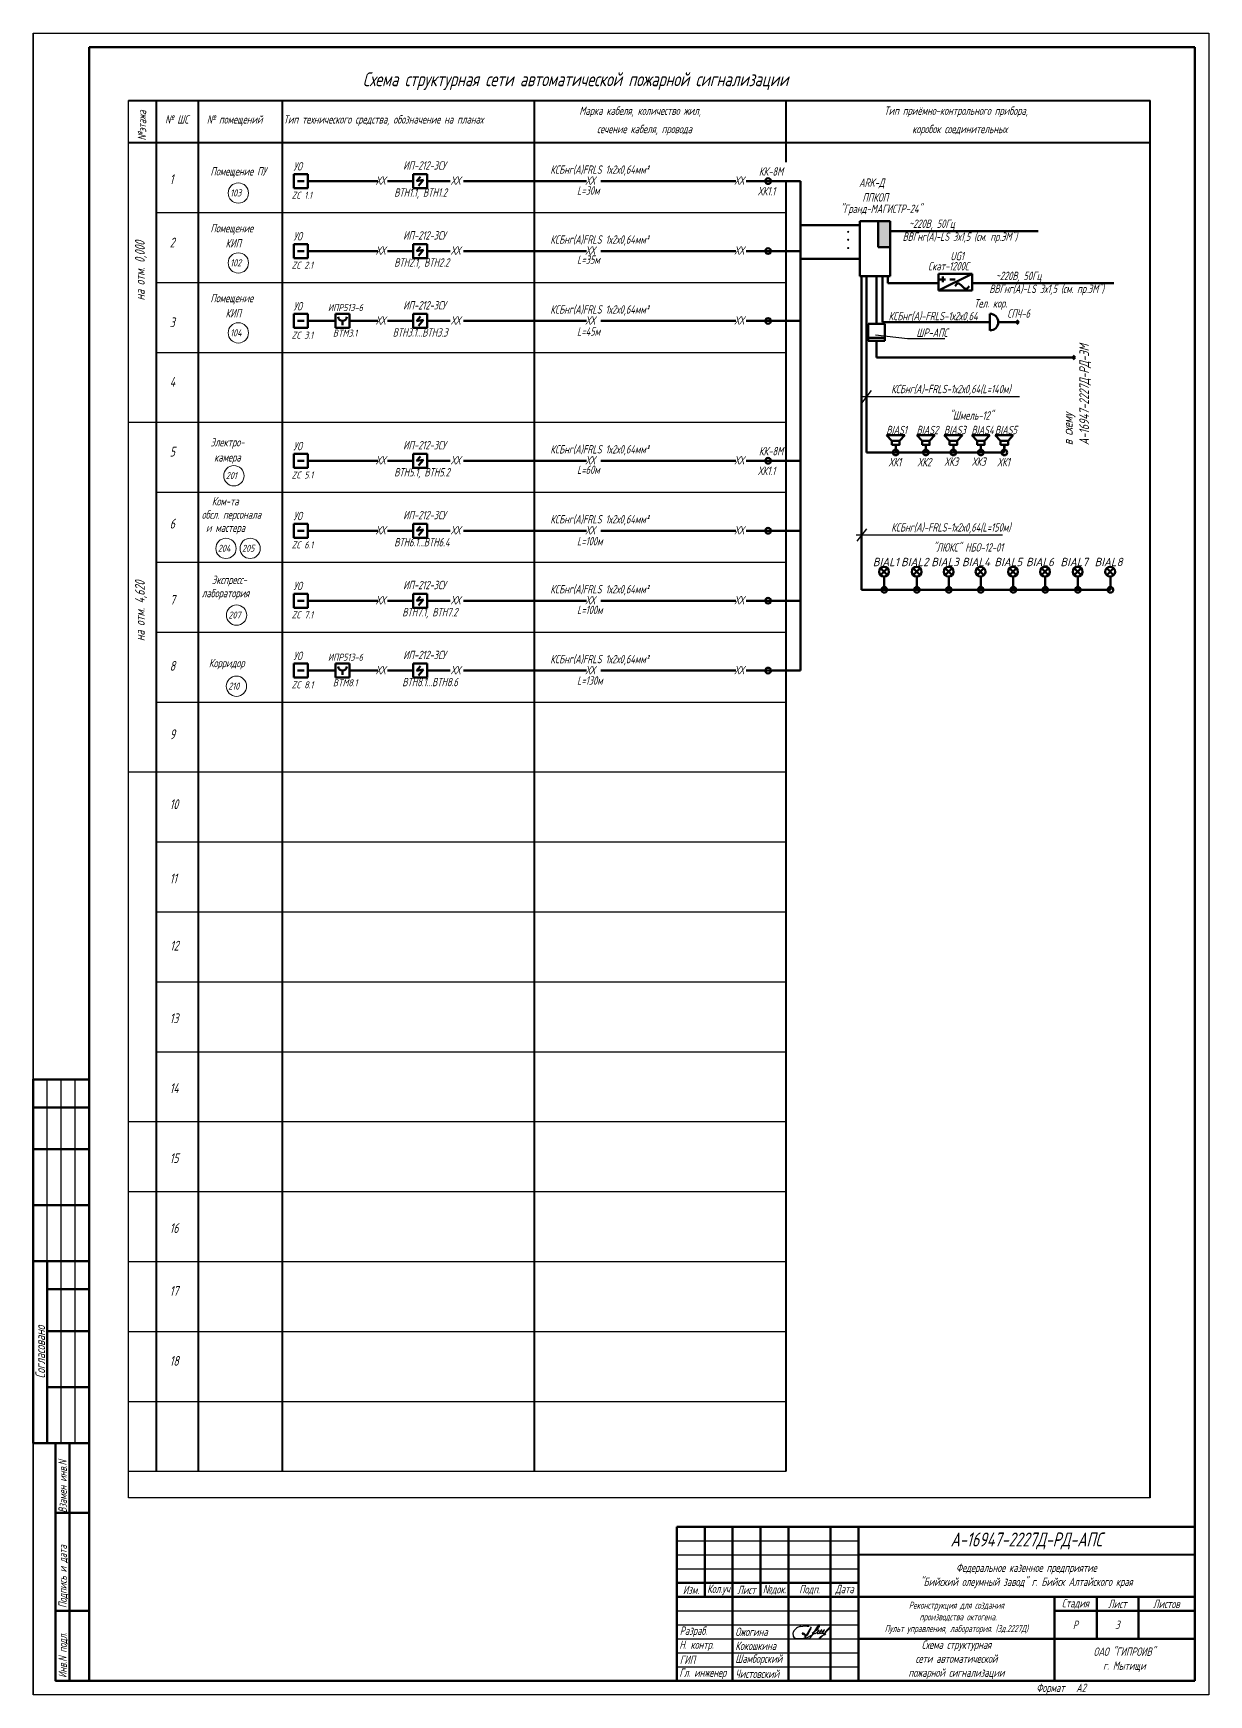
# Model space of a CAD drawing. Header units: millimetres. Extents: x 1866 to 7967, y 1263 to 3609.
# Drawn here: x 3585 to 4005, y 1268 to 1862 of the extents above; entities that cross this region are included whole.
import ezdxf
from ezdxf import colors
from ezdxf.entities.mleader import LeaderData, LeaderLine
from ezdxf.enums import TextEntityAlignment as Align
from ezdxf.math import Vec2, Vec3

# ---------------------------------------------------------------- set-up
doc = ezdxf.new("R2010")
doc.units = ezdxf.units.MM
doc.linetypes.add('ACAD_ISO02W100', pattern=[15, 12, -3])
for name, color, linetype, lineweight in [('Датчики (Вновь)', 2, 'Continuous', 50), ('КаБель силовой (Вновь)', 1, 'Continuous', 60), ('Линия выноска', 137, 'Continuous', 25), ('линия связи', 3, 'Continuous', 60), ('Линия связи (Вновь)', 3, 'Continuous', 60), ('Рамка толстая', 7, 'Continuous', 60), ('СОУЭ', 160, 'Continuous', 60), ('стена', 7, 'Continuous', 20), ('ТаБлица', 253, 'Continuous', 40), ('Текст', 2, 'Continuous', 20), ('ТОНКИЕ', 150, 'Continuous', 9), ('Штампы', 252, 'Continuous', 25), ('Щиты пульты (Вновь)', 5, 'Continuous', 50), ('Эл. аппараты (Вновь)', 93, 'Continuous', 50)]:
    doc.layers.add(name, color=color, linetype=linetype, lineweight=lineweight)
doc.layers.add('Текст.', color=51, linetype='Continuous')
doc.styles.add('Simplex', font='simplex.shx', dxfattribs={"width": 0.7, "oblique": 15})

# ---------------------------------------------------------------- blocks, each defined once
blk = doc.blocks.new('A$C7D79663D')
at = {"layer": 'линия связи', "color": 5}
for p, q in [((1.26, 1.38), (0, 0)), ((2.14, 2.33), (2.14, 3.01)), ((3.03, 1.38), (4.29, 0)), ((4.29, 0), (0, 0))]:
    blk.add_line(p, q, dxfattribs=at)
blk.add_lwpolyline([(3.03, 2.33), (3.03, 1.38), (1.26, 1.38), (1.26, 2.33)], close=True, dxfattribs=at)
blk = doc.blocks.new('_Oblique')
at = {"color": 0, "linetype": 'ByBlock', "lineweight": -2}
blk.add_line((-0.5, -0.5), (0.5, 0.5), dxfattribs=at)
blk = doc.blocks.new('A$C16DF54B3')
at = {"layer": 'СОУЭ'}
for p, q in [((0.51, 2.99), (2.99, 0.51)), ((0.51, 0.51), (2.99, 2.99))]:
    blk.add_line(p, q, dxfattribs=at)
blk.add_circle((1.75, 1.75), 1.75, dxfattribs=at)
blk = doc.blocks.new('A$C63250D19')
at = {"layer": 'Датчики (Вновь)'}
for p, q in [((0, 5), (5, 5)), ((0, 0), (0, 5)), ((5, 0), (0, 0)), ((2.5, 1), (2.5, 2.5)), ((5, 5), (5, 0))]:
    blk.add_line(p, q, dxfattribs=at)
blk.add_arc((2.5, 4), 1.5, 180, 0, dxfattribs=at)
blk = doc.blocks.new('A$C6EEA4EDC')
at = {"layer": 'Эл. аппараты (Вновь)'}
for p, q in [((0, 3), (0, 0)), ((6, 3), (0, 3)), ((0, 0), (6, 3)), ((6, 0), (6, 3)), ((0, 0), (6, 0)), ((0.28, 1.99), (1.28, 1.99)), ((0.78, 2.49), (0.78, 1.49)), ((2.01, 1.98), (3.01, 1.98))]:
    blk.add_line(p, q, dxfattribs=at)
blk.add_spline([(2.99, 0.78), (3.49, 1.28), (4.24, 0.78), (4.99, 0.28), (5.49, 0.78)], degree=3, dxfattribs=at)
blk = doc.blocks.new('A$C15B22022')
at = {"layer": 'Щиты пульты (Вновь)'}
for p, q in [((0, 6), (0, 0)), ((6, 6), (0, 6)), ((6, 0), (6, 6)), ((0, 1), (6, 1)), ((0, 0), (6, 0))]:
    blk.add_line(p, q, dxfattribs=at)
blk = doc.blocks.new('_None')

msp = doc.modelspace()

# ---------------------------------------------------------------- hatches: boundary and pattern name
at = {"layer": 'Датчики (Вновь)'}
msp.add_hatch(color=1, dxfattribs=at).paths.add_polyline_path([(3891.153, 1794.694), (3886.958, 1794.694), (3886.958, 1785.41), (3891.153, 1785.41)])
at = {"layer": 'Эл. аппараты (Вновь)'}
for points in [[(3875.782, 1790.901, 1), (3876.582, 1790.901, 1)], [(3875.782, 1788.075, 1), (3876.582, 1788.075, 1)], [(3875.782, 1785.107, 1), (3876.582, 1785.107, 1)]]:
    msp.add_hatch(color=256, dxfattribs=at).paths.add_polyline_path(points)

# ---------------------------------------------------------------- linework, layer by layer
for p, q in [((3585.024, 1267.903), (3585.024, 1861.903)), ((3585.024, 1861.903), (3585.024, 1856.903)), ((3585.024, 1861.903), (3585.024, 1564.903)), ((3619.066, 1338.253), (3619.066, 1837.806)), ((3984.066, 1338.253), (3619.066, 1338.253)), ((3815.024, 1322.903), (3879.796, 1322.903)), ((3815.024, 1297.903), (3879.796, 1297.903)), ((3815.024, 1292.903), (3879.796, 1292.903)), ((3815.024, 1282.903), (3879.985, 1282.903)), ((3815.024, 1277.903), (3879.985, 1277.903)), ((3815.024, 1272.903), (3815.024, 1277.903)), ((3815.024, 1272.903), (3815.024, 1277.903)), ((4000.024, 1272.903), (3815.024, 1272.903)), ((3835.024, 1272.903), (3855.024, 1272.903)), ((3870.024, 1272.903), (3880.024, 1272.903)), ((3870.024, 1272.903), (3880.024, 1272.903)), ((3950.024, 1272.903), (3965.024, 1272.903)), ((3950.024, 1272.903), (3950.024, 1272.903)), ((3950.024, 1272.903), (3965.024, 1272.903)), ((3950.024, 1272.903), (3950.024, 1272.903))]:
    msp.add_line(p, q)
at = {"color": 7, "lineweight": 60}
for p, q in [((3605.024, 1856.903), (4000.024, 1856.903)), ((3605.024, 1272.903), (3605.024, 1856.903)), ((4000.024, 1856.903), (4000.024, 1272.903)), ((3605.024, 1272.903), (4000.024, 1272.903))]:
    msp.add_line(p, q, dxfattribs=at)
at = {"color": 3, "lineweight": -3}
for p, q in [((3629.066, 1797.806), (3674.066, 1797.806)), ((3674.066, 1797.806), (3854.066, 1797.806)), ((3629.066, 1772.806), (3854.066, 1772.806)), ((3629.066, 1747.806), (3680.9, 1747.806)), ((3674.066, 1747.806), (3854.066, 1747.806)), ((3674.066, 1747.806), (3854.066, 1747.806)), ((3619.066, 1722.806), (3854.066, 1722.806)), ((3629.066, 1697.806), (3644.066, 1697.806)), ((3644.066, 1697.806), (3854.066, 1697.806)), ((3629.066, 1672.806), (3854.066, 1672.806)), ((3629.066, 1647.806), (3677.948, 1647.806)), ((3674.066, 1647.806), (3854.066, 1647.806)), ((3629.066, 1622.806), (3644.066, 1622.806)), ((3644.066, 1622.806), (3854.066, 1622.806)), ((3619.066, 1597.806), (3644.066, 1597.806)), ((3644.066, 1597.806), (3854.066, 1597.806)), ((3629.066, 1572.806), (3854.066, 1572.806)), ((3629.066, 1547.806), (3854.066, 1547.806)), ((3629.066, 1547.806), (3854.066, 1547.806)), ((3629.066, 1522.806), (3854.066, 1522.806)), ((3629.066, 1497.806), (3854.066, 1497.806)), ((3619.066, 1472.806), (3854.066, 1472.806)), ((3619.066, 1472.806), (3854.066, 1472.806)), ((3619.066, 1447.806), (3854.066, 1447.806)), ((3629.066, 1447.806), (3644.066, 1447.806)), ((3619.066, 1422.806), (3854.066, 1422.806)), ((3619.066, 1397.806), (3644.066, 1397.806)), ((3619.066, 1397.806), (3644.066, 1397.806)), ((3629.066, 1397.806), (3644.066, 1397.806)), ((3644.066, 1397.806), (3854.066, 1397.806)), ((3619.066, 1372.806), (3854.066, 1372.806)), ((3619.066, 1347.806), (3854.066, 1347.806))]:
    msp.add_line(p, q, dxfattribs=at)
at = {"linetype": 'ACAD_ISO02W100', "lineweight": -3, "ltscale": 0.5}
for p, q in [((3853.902, 1797.806), (3853.902, 1797.806)), ((3853.902, 1697.806), (3853.902, 1697.806))]:
    msp.add_line(p, q, dxfattribs=at)
at = {"lineweight": 30}
msp.add_line((3891.153, 1791.172), (3921.199, 1791.172), dxfattribs=at)
at = {"color": 1}
msp.add_line((3585.024, 1564.903), (3585.024, 1267.903), dxfattribs=at)
msp.add_line((3585.024, 1564.903), (3585.024, 1267.903), dxfattribs=at)
at = {"color": 7, "linetype": 'Continuous', "lineweight": 20}
msp.add_line((3598.024, 1357.903), (3593.024, 1357.903), dxfattribs=at)
at = {"color": 7, "lineweight": 40}
msp.add_line((3593.024, 1357.903), (3593.024, 1272.824), dxfattribs=at)
at = {"lineweight": 60}
for p, q in [((3879.866, 1327.903), (3879.866, 1312.332)), ((4000.024, 1272.903), (3948.624, 1272.903))]:
    msp.add_line(p, q, dxfattribs=at)
at = {"lineweight": -3}
for p, q in [((3815.024, 1317.903), (3880.352, 1317.903)), ((3815.024, 1312.903), (3879.866, 1312.903)), ((3815.024, 1287.903), (3880.179, 1287.903))]:
    msp.add_line(p, q, dxfattribs=at)
at = {"color": 5, "lineweight": -3}
msp.add_lwpolyline([(4005.024, 1861.903), (4005.024, 1267.903), (3585.024, 1267.903), (3585.024, 1861.903), (4005.024, 1861.903)], dxfattribs=at)
at = {"layer": 'Датчики (Вновь)', "color": 1}
for p, q in [((3683.175, 1811.542), (3678.175, 1811.542)), ((3683.175, 1811.542), (3678.175, 1811.542)), ((3678.175, 1811.542), (3678.175, 1806.542)), ((3678.175, 1811.542), (3678.175, 1806.542)), ((3678.175, 1806.542), (3683.175, 1806.542)), ((3678.175, 1806.542), (3683.175, 1806.542)), ((3681.789, 1809.042), (3679.456, 1809.042)), ((3681.789, 1809.042), (3679.456, 1809.042)), ((3683.175, 1806.542), (3683.175, 1811.542)), ((3683.175, 1806.542), (3683.175, 1811.542)), ((3880.402, 1794.694), (3891.153, 1794.694)), ((3880.402, 1775.09), (3880.402, 1794.694)), ((3886.958, 1794.694), (3886.958, 1785.41)), ((3891.153, 1794.694), (3886.958, 1794.694)), ((3891.153, 1785.41), (3891.153, 1794.694)), ((3891.153, 1794.694), (3891.153, 1775.09)), ((3683.175, 1786.542), (3678.175, 1786.542)), ((3683.175, 1786.542), (3678.175, 1786.542)), ((3678.175, 1786.542), (3678.175, 1781.542)), ((3678.175, 1786.542), (3678.175, 1781.542)), ((3681.789, 1784.042), (3679.456, 1784.042)), ((3681.789, 1784.042), (3679.456, 1784.042)), ((3683.175, 1781.542), (3683.175, 1786.542)), ((3683.175, 1781.542), (3683.175, 1786.542)), ((3886.958, 1785.41), (3891.153, 1785.41)), ((3678.175, 1781.542), (3683.175, 1781.542)), ((3678.175, 1781.542), (3683.175, 1781.542)), ((3891.153, 1775.09), (3880.402, 1775.09)), ((3683.175, 1761.542), (3678.175, 1761.542)), ((3683.175, 1761.542), (3678.175, 1761.542)), ((3678.175, 1761.542), (3678.175, 1756.542)), ((3678.175, 1761.542), (3678.175, 1756.542)), ((3681.789, 1759.042), (3679.456, 1759.042)), ((3681.789, 1759.042), (3679.456, 1759.042)), ((3683.175, 1756.542), (3683.175, 1761.542)), ((3683.175, 1756.542), (3683.175, 1761.542)), ((3678.175, 1756.542), (3683.175, 1756.542)), ((3678.175, 1756.542), (3683.175, 1756.542)), ((3683.175, 1711.542), (3678.175, 1711.542)), ((3683.175, 1711.542), (3678.175, 1711.542)), ((3678.175, 1711.542), (3678.175, 1706.542)), ((3678.175, 1711.542), (3678.175, 1706.542)), ((3683.175, 1706.542), (3683.175, 1711.542)), ((3683.175, 1706.542), (3683.175, 1711.542)), ((3678.175, 1706.542), (3683.175, 1706.542)), ((3678.175, 1706.542), (3683.175, 1706.542)), ((3681.789, 1709.042), (3679.456, 1709.042)), ((3681.789, 1709.042), (3679.456, 1709.042)), ((3683.175, 1686.542), (3678.175, 1686.542)), ((3683.175, 1686.542), (3678.175, 1686.542)), ((3678.175, 1686.542), (3678.175, 1681.542)), ((3678.175, 1686.542), (3678.175, 1681.542)), ((3678.175, 1681.542), (3683.175, 1681.542)), ((3678.175, 1681.542), (3683.175, 1681.542)), ((3681.789, 1684.042), (3679.456, 1684.042)), ((3681.789, 1684.042), (3679.456, 1684.042)), ((3683.175, 1681.542), (3683.175, 1686.542)), ((3683.175, 1681.542), (3683.175, 1686.542)), ((3683.175, 1661.542), (3678.175, 1661.542)), ((3683.175, 1661.542), (3678.175, 1661.542)), ((3678.175, 1661.542), (3678.175, 1656.542)), ((3678.175, 1661.542), (3678.175, 1656.542)), ((3681.789, 1659.042), (3679.456, 1659.042)), ((3681.789, 1659.042), (3679.456, 1659.042)), ((3683.175, 1656.542), (3683.175, 1661.542)), ((3683.175, 1656.542), (3683.175, 1661.542)), ((3678.175, 1656.542), (3683.175, 1656.542)), ((3678.175, 1656.542), (3683.175, 1656.542)), ((3683.175, 1636.542), (3678.175, 1636.542)), ((3683.175, 1636.542), (3678.175, 1636.542)), ((3678.175, 1636.542), (3678.175, 1631.542)), ((3678.175, 1636.542), (3678.175, 1631.542)), ((3681.789, 1634.042), (3679.456, 1634.042)), ((3681.789, 1634.042), (3679.456, 1634.042)), ((3683.175, 1631.542), (3683.175, 1636.542)), ((3683.175, 1631.542), (3683.175, 1636.542)), ((3678.175, 1631.542), (3683.175, 1631.542)), ((3678.175, 1631.542), (3683.175, 1631.542))]:
    msp.add_line(p, q, dxfattribs=at)
at = {"layer": 'Датчики (Вновь)', "color": 2}
for p, q in [((3720.771, 1811.542), (3725.771, 1811.542)), ((3720.771, 1806.542), (3720.771, 1811.542)), ((3725.771, 1806.542), (3720.771, 1806.542)), ((3723.39, 1810.59), (3721.966, 1809.01)), ((3721.966, 1809.01), (3724.418, 1809.445)), ((3724.418, 1809.445), (3722.717, 1807.351)), ((3725.771, 1811.542), (3725.771, 1806.542)), ((3720.771, 1786.542), (3725.771, 1786.542)), ((3720.771, 1781.542), (3720.771, 1786.542)), ((3723.39, 1785.59), (3721.966, 1784.01)), ((3721.966, 1784.01), (3724.418, 1784.445)), ((3724.418, 1784.445), (3722.717, 1782.351)), ((3725.771, 1786.542), (3725.771, 1781.542)), ((3725.771, 1781.542), (3720.771, 1781.542)), ((3720.771, 1761.542), (3725.771, 1761.542)), ((3720.771, 1756.542), (3720.771, 1761.542)), ((3723.39, 1760.59), (3721.966, 1759.01)), ((3721.966, 1759.01), (3724.418, 1759.445)), ((3724.418, 1759.445), (3722.717, 1757.351)), ((3725.771, 1761.542), (3725.771, 1756.542)), ((3725.771, 1756.542), (3720.771, 1756.542)), ((3720.771, 1711.542), (3725.771, 1711.542)), ((3720.771, 1706.542), (3720.771, 1711.542)), ((3725.771, 1711.542), (3725.771, 1706.542)), ((3725.771, 1706.542), (3720.771, 1706.542)), ((3723.39, 1710.59), (3721.966, 1709.01)), ((3721.966, 1709.01), (3724.418, 1709.445)), ((3724.418, 1709.445), (3722.717, 1707.351)), ((3720.771, 1686.542), (3725.771, 1686.542)), ((3720.771, 1681.542), (3720.771, 1686.542)), ((3725.771, 1681.542), (3720.771, 1681.542)), ((3723.39, 1685.59), (3721.966, 1684.01)), ((3721.966, 1684.01), (3724.418, 1684.445)), ((3724.418, 1684.445), (3722.717, 1682.351)), ((3725.771, 1686.542), (3725.771, 1681.542)), ((3720.771, 1661.542), (3725.771, 1661.542)), ((3720.771, 1656.542), (3720.771, 1661.542)), ((3723.39, 1660.59), (3721.966, 1659.01)), ((3721.966, 1659.01), (3724.418, 1659.445)), ((3724.418, 1659.445), (3722.717, 1657.351)), ((3725.771, 1661.542), (3725.771, 1656.542)), ((3725.771, 1656.542), (3720.771, 1656.542)), ((3720.771, 1636.542), (3725.771, 1636.542)), ((3720.771, 1631.542), (3720.771, 1636.542)), ((3723.39, 1635.59), (3721.966, 1634.01)), ((3721.966, 1634.01), (3724.418, 1634.445)), ((3724.418, 1634.445), (3722.717, 1632.351)), ((3725.771, 1636.542), (3725.771, 1631.542)), ((3725.771, 1631.542), (3720.771, 1631.542))]:
    msp.add_line(p, q, dxfattribs=at)
at = {"layer": 'Датчики (Вновь)'}
msp.add_line((3926.799, 1761.632), (3926.799, 1755.632), dxfattribs=at)
at = {"layer": 'Датчики (Вновь)', "color": 1}
for centre in [(3847.583, 1809.042), (3847.583, 1784.042), (3847.583, 1759.042), (3893.162, 1712.037), (3903.961, 1712.037), (3913.767, 1712.037), (3923.573, 1712.037), (3931.985, 1712.037), (3847.583, 1709.042), (3847.583, 1684.042), (3889.102, 1662.923), (3900.735, 1662.923), (3912.152, 1662.923), (3923.568, 1662.923), (3935.202, 1662.923), (3946.618, 1662.923), (3958.252, 1662.923), (3969.886, 1662.924), (3847.583, 1659.042), (3847.583, 1634.042)]:
    msp.add_circle(centre, 1.014, dxfattribs=at)
at = {"layer": 'Датчики (Вновь)'}
msp.add_arc((3926.799, 1758.632), 3, 270, 90, dxfattribs=at)
at = {"layer": 'КаБель силовой (Вновь)'}
for p, q in [((3891.153, 1791.172), (3944.104, 1791.172)), ((3890.379, 1772.529), (3908.415, 1772.529)), ((3920.439, 1772.529), (3971.127, 1772.529))]:
    msp.add_line(p, q, dxfattribs=at)
at = {"layer": 'Линия выноска', "linetype": 'ByBlock'}
for points in [[(3937.387, 1731.923), (3880.752, 1731.923)], [(3931.351, 1682.518), (3879.03, 1682.518)]]:
    msp.add_lwpolyline(points, dxfattribs=at)
at = {"layer": 'линия связи', "color": 4}
for p, q in [((3880.972, 1775.09), (3880.973, 1662.923)), ((3889.101, 1667.663), (3889.102, 1662.923)), ((3900.735, 1667.663), (3900.735, 1662.923)), ((3912.152, 1667.663), (3912.152, 1662.923)), ((3923.568, 1667.664), (3923.568, 1662.923)), ((3935.202, 1667.663), (3935.202, 1662.923)), ((3946.618, 1667.663), (3946.618, 1662.923)), ((3958.252, 1667.664), (3958.252, 1662.923)), ((3969.886, 1667.664), (3969.886, 1662.923)), ((3880.972, 1662.923), (3969.886, 1662.923))]:
    msp.add_line(p, q, dxfattribs=at)
at = {"layer": 'линия связи', "color": 5}
for p, q in [((3882.695, 1775.09), (3882.695, 1712.037)), ((3882.695, 1712.037), (3931.985, 1712.037)), ((3903.961, 1714.773), (3903.961, 1712.037)), ((3913.767, 1714.773), (3913.767, 1712.037)), ((3923.572, 1714.774), (3923.572, 1712.037)), ((3931.985, 1714.774), (3931.985, 1712.037))]:
    msp.add_line(p, q, dxfattribs=at)
at = {"layer": 'линия связи'}
for p, q in [((3890.379, 1775.161), (3890.379, 1772.529)), ((3893.162, 1714.773), (3893.162, 1712.037))]:
    msp.add_line(p, q, dxfattribs=at)
at = {"layer": 'Линия связи (Вновь)'}
for p, q in [((3692.619, 1809.042), (3683.175, 1809.042)), ((3692.619, 1809.042), (3708.189, 1809.042)), ((3711.57, 1809.042), (3720.771, 1809.042)), ((3725.771, 1809.042), (3734.012, 1809.042)), ((3738.694, 1809.042), (3747.095, 1809.042)), ((3747.095, 1809.042), (3777.914, 1809.042)), ((3777.914, 1809.042), (3782.671, 1809.042)), ((3787.863, 1809.042), (3823.472, 1809.042)), ((3822.927, 1809.042), (3836.037, 1809.042)), ((3839.789, 1809.042), (3859.207, 1809.042)), ((3859.207, 1809.042), (3859.207, 1634.042)), ((3880.402, 1793.276), (3859.207, 1793.276)), ((3692.619, 1784.042), (3683.175, 1784.042)), ((3692.619, 1784.042), (3708.189, 1784.042)), ((3711.57, 1784.042), (3720.771, 1784.042)), ((3725.771, 1784.042), (3734.012, 1784.042)), ((3738.694, 1784.042), (3747.095, 1784.042)), ((3747.095, 1784.042), (3777.914, 1784.042)), ((3777.914, 1784.042), (3782.671, 1784.042)), ((3787.863, 1784.042), (3822.927, 1784.042)), ((3822.927, 1784.042), (3836.037, 1784.042)), ((3839.789, 1784.042), (3859.207, 1784.042)), ((3880.402, 1781.276), (3859.207, 1781.276)), ((3886.312, 1775.09), (3886.312, 1757.989)), ((3888.428, 1775.09), (3888.428, 1758.632)), ((3693.019, 1759.042), (3683.175, 1759.042)), ((3698.019, 1759.042), (3708.189, 1759.042)), ((3711.57, 1759.042), (3720.771, 1759.042)), ((3725.771, 1759.042), (3734.012, 1759.042)), ((3738.694, 1759.042), (3747.095, 1759.042)), ((3747.095, 1759.042), (3777.914, 1759.042)), ((3777.914, 1759.042), (3782.671, 1759.042)), ((3787.863, 1759.042), (3815.639, 1759.042)), ((3814.263, 1759.042), (3836.037, 1759.042)), ((3839.789, 1759.042), (3859.207, 1759.042)), ((3888.428, 1758.632), (3926.799, 1758.632)), ((3929.799, 1758.632), (3937.172, 1758.632)), ((3937.172, 1758.632), (3936.465, 1759.339)), ((3937.172, 1758.632), (3936.465, 1757.925)), ((3886.312, 1751.989), (3886.312, 1746.002)), ((3957.343, 1746.002), (3956.636, 1746.709)), ((3886.312, 1746.002), (3957.343, 1746.002)), ((3957.343, 1746.002), (3956.636, 1745.294)), ((3692.619, 1709.042), (3683.175, 1709.042)), ((3692.619, 1709.042), (3708.189, 1709.042)), ((3711.57, 1709.042), (3720.771, 1709.042)), ((3725.771, 1709.042), (3734.012, 1709.042)), ((3738.694, 1709.042), (3747.095, 1709.042)), ((3747.095, 1709.042), (3777.914, 1709.042)), ((3777.914, 1709.042), (3782.671, 1709.042)), ((3787.863, 1709.042), (3823.472, 1709.042)), ((3822.927, 1709.042), (3836.037, 1709.042)), ((3839.789, 1709.042), (3859.207, 1709.042)), ((3692.619, 1684.042), (3683.175, 1684.042)), ((3692.619, 1684.042), (3708.189, 1684.042)), ((3711.57, 1684.042), (3720.771, 1684.042)), ((3725.771, 1684.042), (3734.012, 1684.042)), ((3738.694, 1684.042), (3747.095, 1684.042)), ((3747.095, 1684.042), (3777.914, 1684.042)), ((3777.914, 1684.042), (3782.671, 1684.042)), ((3787.863, 1684.042), (3822.927, 1684.042)), ((3822.927, 1684.042), (3836.037, 1684.042)), ((3839.789, 1684.042), (3859.207, 1684.042)), ((3693.019, 1659.042), (3683.175, 1659.042)), ((3692.757, 1659.042), (3708.189, 1659.042)), ((3711.57, 1659.042), (3720.771, 1659.042)), ((3725.771, 1659.042), (3734.012, 1659.042)), ((3738.694, 1659.042), (3747.095, 1659.042)), ((3747.095, 1659.042), (3777.914, 1659.042)), ((3777.914, 1659.042), (3782.671, 1659.042)), ((3787.863, 1659.042), (3815.639, 1659.042)), ((3814.263, 1659.042), (3836.037, 1659.042)), ((3839.789, 1659.042), (3859.207, 1659.042)), ((3693.019, 1634.042), (3683.175, 1634.042)), ((3698.019, 1634.042), (3708.189, 1634.042)), ((3711.57, 1634.042), (3720.771, 1634.042)), ((3725.771, 1634.042), (3734.012, 1634.042)), ((3738.694, 1634.042), (3747.095, 1634.042)), ((3747.095, 1634.042), (3777.914, 1634.042)), ((3777.914, 1634.042), (3782.671, 1634.042)), ((3787.863, 1634.042), (3815.639, 1634.042)), ((3814.263, 1634.042), (3836.037, 1634.042)), ((3839.789, 1634.042), (3859.207, 1634.042))]:
    msp.add_line(p, q, dxfattribs=at)
at = {"layer": 'Рамка толстая'}
for p, q in [((3815.024, 1327.903), (4000.024, 1327.903)), ((3815.024, 1272.903), (3815.024, 1327.903)), ((3825.024, 1327.903), (3825.024, 1302.903)), ((3834.866, 1327.903), (3834.866, 1272.903)), ((3844.866, 1302.903), (3844.866, 1327.903)), ((3854.866, 1272.903), (3854.866, 1327.903)), ((3869.866, 1327.903), (3869.866, 1272.903)), ((4000.024, 1327.903), (3949.866, 1327.903)), ((3879.866, 1317.903), (4000.024, 1318.009)), ((3815.024, 1307.903), (3879.796, 1307.903)), ((3879.866, 1312.332), (3879.866, 1272.903)), ((3815.024, 1302.903), (4000.024, 1302.903)), ((3949.866, 1302.903), (3949.866, 1272.903)), ((3965.076, 1287.903), (3965.076, 1302.903)), ((3979.866, 1302.903), (3979.866, 1287.903)), ((3949.854, 1297.903), (4000.024, 1297.903)), ((3879.866, 1287.903), (4000.024, 1287.903))]:
    msp.add_line(p, q, dxfattribs=at)
at = {"layer": 'ТаБлица'}
for p, q in [((3619.066, 1837.806), (3984.066, 1837.806)), ((3629.066, 1347.806), (3629.066, 1837.806)), ((3644.066, 1347.806), (3644.066, 1837.806)), ((3674.066, 1347.806), (3674.066, 1837.806)), ((3764.066, 1347.806), (3764.066, 1837.806)), ((3854.066, 1815.801), (3854.066, 1837.806)), ((3984.066, 1338.253), (3984.066, 1837.806)), ((3619.066, 1822.806), (3984.066, 1822.806)), ((3854.066, 1347.806), (3854.066, 1809.042))]:
    msp.add_line(p, q, dxfattribs=at)
at = {"layer": 'Текст.', "color": 255}
for p, q in [((3856.513, 1290.111), (3856.442, 1289.891)), ((3856.442, 1289.891), (3856.563, 1288.833)), ((3856.731, 1290.791), (3856.513, 1290.111)), ((3857.689, 1291.716), (3856.734, 1290.767)), ((3858.047, 1291.9), (3857.689, 1291.716)), ((3858.926, 1292.288), (3858.047, 1291.9)), ((3859.326, 1292.343), (3858.926, 1292.288)), ((3859.326, 1292.343), (3859.964, 1292.385)), ((3859.739, 1289.857), (3859.735, 1289.802)), ((3859.735, 1289.802), (3859.801, 1289.646)), ((3859.798, 1289.906), (3859.739, 1289.857)), ((3859.794, 1289.664), (3859.936, 1289.537)), ((3859.886, 1289.923), (3859.798, 1289.906)), ((3860.002, 1289.932), (3859.886, 1289.923)), ((3859.922, 1289.541), (3860.486, 1289.307)), ((3860.278, 1292.4), (3859.964, 1292.385)), ((3860.057, 1289.919), (3860.002, 1289.932)), ((3860.139, 1289.908), (3860.057, 1289.919)), ((3860.305, 1289.859), (3860.139, 1289.908)), ((3860.93, 1292.436), (3860.278, 1292.4)), ((3860.46, 1289.827), (3860.305, 1289.859)), ((3860.869, 1289.465), (3860.46, 1289.827)), ((3860.486, 1289.307), (3860.732, 1289.314)), ((3860.732, 1289.314), (3861.123, 1289.356)), ((3862.922, 1292.249), (3860.801, 1288.53)), ((3860.801, 1288.53), (3860.911, 1289.367)), ((3860.88, 1289.409), (3860.855, 1289.488)), ((3860.882, 1289.381), (3860.88, 1289.409)), ((3860.899, 1289.325), (3860.882, 1289.381)), ((3860.895, 1289.267), (3860.899, 1289.325)), ((3861.37, 1292.378), (3860.93, 1292.436)), ((3861.632, 1292.343), (3861.37, 1292.378)), ((3862.595, 1291.197), (3861.574, 1288.972)), ((3862.201, 1292.267), (3861.632, 1292.343)), ((3861.739, 1289.363), (3861.757, 1289.365)), ((3861.793, 1288.498), (3864.421, 1289.96)), ((3862.81, 1291.646), (3862.595, 1291.197)), ((3863.096, 1289.001), (3862.744, 1288.477)), ((3863.432, 1289.483), (3863.096, 1289.001)), ((3863.327, 1289.964), (3863.974, 1290.392)), ((3863.725, 1290.002), (3863.432, 1289.483)), ((3864.11, 1290.607), (3863.725, 1290.002)), ((3863.872, 1289.658), (3864.421, 1289.96)), ((3863.915, 1290.362), (3864.847, 1290.947)), ((3864.462, 1291.272), (3864.11, 1290.607)), ((3864.432, 1289.754), (3864.615, 1289.886)), ((3864.817, 1291.787), (3864.462, 1291.272)), ((3864.615, 1289.886), (3864.773, 1289.999)), ((3864.773, 1289.999), (3865.074, 1290.215)), ((3865.154, 1292.185), (3864.817, 1291.787)), ((3864.847, 1290.947), (3865.194, 1291.292)), ((3865.074, 1290.215), (3865.334, 1290.363)), ((3865.175, 1290.175), (3865.152, 1289.979)), ((3865.152, 1289.979), (3865.182, 1289.855)), ((3865.447, 1292.636), (3865.154, 1292.185)), ((3865.271, 1290.416), (3865.175, 1290.175)), ((3865.182, 1289.855), (3865.216, 1289.79)), ((3865.194, 1291.292), (3865.442, 1291.559)), ((3865.216, 1289.79), (3865.463, 1289.752)), ((3865.318, 1290.556), (3865.271, 1290.416)), ((3865.458, 1290.742), (3865.318, 1290.556)), ((3865.334, 1290.363), (3865.621, 1290.659)), ((3865.442, 1291.559), (3865.643, 1291.834)), ((3865.886, 1292.972), (3865.447, 1292.636)), ((3865.502, 1290.804), (3865.458, 1290.742)), ((3865.463, 1289.752), (3865.525, 1289.815)), ((3865.581, 1290.617), (3865.477, 1290.511)), ((3865.799, 1290.94), (3865.502, 1290.804)), ((3865.525, 1289.815), (3865.739, 1289.93)), ((3865.792, 1290.935), (3865.581, 1290.617)), ((3865.621, 1290.659), (3865.704, 1290.821)), ((3865.643, 1291.834), (3865.951, 1292.364)), ((3865.739, 1289.93), (3865.932, 1290.072)), ((3867.321, 1289.281), (3865.878, 1287.803)), ((3865.974, 1292.698), (3865.886, 1292.972)), ((3865.921, 1290.081), (3865.914, 1289.818)), ((3865.914, 1289.818), (3866.592, 1289.971)), ((3866.001, 1290.292), (3865.921, 1290.081)), ((3865.932, 1290.072), (3866.214, 1290.3)), ((3865.951, 1292.364), (3865.97, 1292.554)), ((3865.964, 1292.541), (3865.974, 1292.698)), ((3866.148, 1290.518), (3866.001, 1290.292)), ((3866.012, 1292.904), (3866.012, 1292.904)), ((3866.298, 1290.695), (3866.148, 1290.518)), ((3866.202, 1290.328), (3866.408, 1290.539)), ((3866.437, 1290.892), (3866.298, 1290.695)), ((3866.408, 1290.539), (3866.639, 1290.811)), ((3866.554, 1291.008), (3866.437, 1290.892)), ((3866.494, 1289.945), (3866.843, 1290.068)), ((3866.819, 1291.098), (3866.554, 1291.008)), ((3866.639, 1290.811), (3866.753, 1290.945)), ((3866.75, 1290.924), (3866.819, 1291.098)), ((3866.832, 1290.077), (3866.825, 1289.814)), ((3866.825, 1289.814), (3867.168, 1289.901)), ((3866.827, 1288.945), (3867.061, 1289.13)), ((3866.912, 1290.288), (3866.832, 1290.077)), ((3866.843, 1290.068), (3867.125, 1290.296)), ((3867.059, 1290.514), (3866.912, 1290.288)), ((3867.209, 1290.691), (3867.059, 1290.514)), ((3867.061, 1289.13), (3867.64, 1289.385)), ((3867.113, 1290.324), (3867.32, 1290.535)), ((3867.128, 1289.875), (3867.423, 1289.91)), ((3867.349, 1290.887), (3867.209, 1290.691)), ((3867.32, 1290.535), (3867.55, 1290.807)), ((3867.697, 1289.709), (3867.321, 1289.281)), ((3867.465, 1291.004), (3867.349, 1290.887)), ((3867.423, 1289.91), (3867.728, 1290.1)), ((3867.73, 1291.094), (3867.465, 1291.004)), ((3867.55, 1290.807), (3867.665, 1290.941)), ((3867.64, 1289.385), (3867.797, 1289.502)), ((3867.662, 1290.92), (3867.73, 1291.094)), ((3867.916, 1290.069), (3867.697, 1289.709)), ((3867.797, 1289.502), (3868.238, 1289.683)), ((3868.617, 1290.998), (3867.916, 1290.069)), ((3868.02, 1290.498), (3868.684, 1290.755)), ((3869.668, 1292.083), (3868.617, 1290.998)), ((3868.684, 1290.755), (3869.724, 1291.781)), ((3869.656, 1292.064), (3869.804, 1292.224)), ((3869.783, 1291.898), (3869.712, 1291.761)), ((3869.82, 1291.957), (3869.783, 1291.898)), ((3869.804, 1292.224), (3869.906, 1292.329)), ((3869.844, 1292), (3869.82, 1291.957)), ((3869.912, 1292.095), (3869.844, 1292)), ((3869.906, 1292.329), (3870.016, 1292.421)), ((3869.942, 1292.146), (3869.912, 1292.095)), ((3870.007, 1292.276), (3869.942, 1292.146)), ((3870.043, 1292.341), (3870.007, 1292.276)), ((3870.016, 1292.421), (3870.055, 1292.452)), ((3870.048, 1292.374), (3870.043, 1292.341)), ((3870.055, 1292.452), (3870.048, 1292.374)), ((3856.563, 1288.833), (3856.763, 1288.457)), ((3856.763, 1288.457), (3857.31, 1288.097)), ((3857.31, 1288.097), (3858.016, 1287.998)), ((3858.016, 1287.998), (3858.906, 1287.971)), ((3858.906, 1287.971), (3859.633, 1288.031)), ((3859.633, 1288.031), (3860.264, 1288.151)), ((3860.264, 1288.151), (3860.813, 1288.309)), ((3860.813, 1288.309), (3861.217, 1288.455)), ((3861.154, 1288.002), (3861.415, 1288.288)), ((3861.574, 1287.807), (3861.16, 1288.028)), ((3861.415, 1288.288), (3861.793, 1288.498)), ((3862.348, 1288.01), (3861.574, 1287.807)), ((3862.744, 1288.477), (3862.348, 1288.01)), ((3865.808, 1287.991), (3865.952, 1288.251)), ((3865.823, 1287.805), (3865.808, 1287.991)), ((3865.952, 1288.251), (3866.203, 1288.479)), ((3866.203, 1288.479), (3866.412, 1288.704)), ((3866.412, 1288.704), (3866.827, 1288.945))]:
    msp.add_line(p, q, dxfattribs=at)
at = {"layer": 'ТОНКИЕ', "color": 255}
for centre in [(3658.3, 1804.78), (3658.3, 1779.78), (3658.3, 1754.78), (3656.726, 1703.709), (3653.889, 1677.732), (3662.522, 1677.732), (3657.682, 1653.875), (3657.628, 1628.452)]:
    msp.add_circle(centre, 3.626, dxfattribs=at)
at = {"layer": 'Штампы', "lineweight": 60}
for p, q in [((3585.024, 1357.982), (3585.024, 1487.982)), ((3585.024, 1357.903), (3585.024, 1487.903)), ((3585.024, 1487.903), (3605.024, 1487.903)), ((3585.024, 1477.903), (3605.024, 1477.903)), ((3585.024, 1462.903), (3605.024, 1462.903)), ((3585.024, 1442.903), (3605.024, 1442.903)), ((3585.024, 1422.903), (3605.024, 1422.903)), ((3590.024, 1357.903), (3590.024, 1422.903)), ((3590.024, 1412.903), (3605.024, 1412.903)), ((3590.024, 1397.903), (3605.024, 1397.903)), ((3590.024, 1377.903), (3605.024, 1377.903)), ((3585.024, 1357.903), (3605.024, 1357.903)), ((3593.024, 1272.903), (3593.024, 1357.903)), ((3593.024, 1357.903), (3605.024, 1357.903)), ((3598.024, 1272.903), (3598.024, 1357.903)), ((3593.024, 1332.903), (3605.024, 1332.903)), ((3593.024, 1297.903), (3605.024, 1297.903)), ((3593.024, 1272.903), (3605.024, 1272.903))]:
    msp.add_line(p, q, dxfattribs=at)
at = {"layer": 'Штампы', "color": 5}
for p, q in [((3590.024, 1422.903), (3590.024, 1487.903)), ((3595.024, 1357.903), (3595.024, 1487.903)), ((3600.024, 1357.903), (3600.024, 1487.903))]:
    msp.add_line(p, q, dxfattribs=at)

# ---------------------------------------------------------------- block references
at = {"xscale": 2, "yscale": 2, "zscale": 2}
msp.add_blockref('A$C6EEA4EDC', (3908.439, 1769.933), dxfattribs=at)
msp.add_blockref('A$C15B22022', (3883.312, 1751.989))
at = {"layer": 'Датчики (Вновь)'}
for p in [(3693.019, 1756.542), (3693.019, 1631.542)]:
    msp.add_blockref('A$C63250D19', p, dxfattribs=at)
at = {"layer": 'Датчики (Вновь)', "xscale": 1.5, "yscale": 1.5, "zscale": 1.5, "rotation": 180}
for p in [(3896.377, 1718.199), (3907.177, 1718.199), (3916.982, 1718.199), (3926.788, 1718.199), (3935.2, 1718.199)]:
    msp.add_blockref('A$C7D79663D', p, dxfattribs=at)
at = {"layer": 'Датчики (Вновь)', "xscale": -1, "rotation": 90}
for p in [(3890.764, 1671.161), (3902.398, 1671.161), (3913.814, 1671.161), (3925.231, 1671.161), (3936.864, 1671.161), (3948.281, 1671.161), (3959.915, 1671.161), (3971.549, 1671.162)]:
    msp.add_blockref('A$C16DF54B3', p, dxfattribs=at)
at = {"layer": 'Линия выноска', "xscale": 4, "yscale": 4, "zscale": 4, "rotation": 186.9263182656346}
for p in [(3882.695, 1731.923), (3880.972, 1682.518)]:
    msp.add_blockref('_Oblique', p, dxfattribs=at)

# ---------------------------------------------------------------- texts
at = {"style": 'Simplex', "oblique": 15, "width": 0.7}
for s, p in [('1', (3633.784, 1807.998)), ('2', (3633.784, 1785.329)), ('3', (3633.784, 1756.819)), ('4', (3633.784, 1735.559)), ('5', (3633.784, 1710.559)), ('6', (3633.784, 1684.826)), ('7', (3633.876, 1657.578)), ('8', (3633.784, 1633.986)), ('9', (3633.784, 1609.526)), ('10', (3633.784, 1584.526)), ('11', (3633.784, 1557.998)), ('12', (3633.929, 1533.947)), ('13', (3633.784, 1507.998)), ('14', (3633.784, 1482.998)), ('15', (3633.784, 1457.998)), ('16', (3633.784, 1432.998)), ('17', (3633.784, 1410.534)), ('18', (3633.784, 1385.534))]:
    msp.add_text(s, height=3.5, dxfattribs=at).set_placement(p)
at = {"color": 0, "style": 'Simplex', "oblique": 15, "width": 0.7}
msp.add_text('на отм. 4,620', height=3.5, rotation=90, dxfattribs=at).set_placement((3624.867, 1644.582))
at = {"color": 7, "style": 'Simplex', "oblique": 15, "width": 0.7}
for s, p in [('Взамен инв.N', (3597.024, 1332.903)), ('Подпись и дата', (3597.024, 1298.903)), ('Инв.N подл.', (3597.024, 1273.903))]:
    msp.add_text(s, height=3, rotation=90, dxfattribs=at).set_placement(p)
at = {"layer": 'Линия связи (Вновь)', "style": 'Simplex', "oblique": 15, "width": 0.7}
for p in [(3707.442, 1807.738), (3734.236, 1807.738), (3782.347, 1807.744), (3835.565, 1807.744), (3707.442, 1782.738), (3734.236, 1782.738), (3782.347, 1782.744), (3835.565, 1782.744), (3707.442, 1757.738), (3734.236, 1757.738), (3782.347, 1757.744), (3835.565, 1757.744), (3707.442, 1707.738), (3734.236, 1707.738), (3782.347, 1707.744), (3835.565, 1707.744), (3707.442, 1682.738), (3734.236, 1682.738), (3782.347, 1682.744), (3835.565, 1682.744), (3707.442, 1657.738), (3734.236, 1657.738), (3782.347, 1657.744), (3835.565, 1657.744), (3707.442, 1632.738), (3734.236, 1632.738), (3782.347, 1632.744), (3835.565, 1632.744)]:
    msp.add_text('ХХ', height=3, dxfattribs=at).set_placement(p)
at = {"layer": 'стена', "lineweight": -3, "style": 'Simplex', "oblique": 15, "width": 0.7}
msp.add_text('  Формат   А2', height=3, dxfattribs=at).set_placement((3940.632, 1268.897))
at = {"layer": 'Текст', "style": 'Simplex', "oblique": 15, "width": 0.7}
msp.add_text('UG1', height=3, dxfattribs=at).set_placement((3915.114, 1780.745), align=Align.CENTER)
at = {"layer": 'Текст', "insert": (3939.866, 1322.903), "char_height": 5, "width": 120, "attachment_point": 5, "style": 'Simplex'}
msp.add_mtext('А-16947-2227Д-РД-АПС', dxfattribs=at)
at = {"layer": 'Текст', "lineweight": 20, "style": 'Simplex'}
for s, insert, char_height, width, attachment_point in [('Федеральное казенное предприятие\\P"Бийский олеумный завод" г. Бийск Алтайского края', (3939.866, 1310.403), 3, 120, 5), ('Изм.', (3820.024, 1305.403), 3, 10, 5), ('Кол.уч', (3829.866, 1305.403), 3, 10, 5), ('Лист', (3839.866, 1305.403), 3, 10, 5), ('{\\fArial|b0|i0|c204|p34;\\W0.7;№\\Fsimplex|c204;док.}', (3849.866, 1305.403), 3, 10, 5), ('Подп.', (3862.366, 1305.403), 3, 15, 5), ('{\\W0.7;Дата}', (3874.866, 1305.403), 3, 10, 5), ('{\\W0.6;Реконструкция для создания\\P производства октогена.  \\PПульт управления, лаборатория. (Зд.2227Д)}', (3914.866, 1295.403), 2.5, 70, 5), ('{\\W0.7;Стадия}', (3957.366, 1300.403), 3, 15, 5), ('Лист', (3972.366, 1300.403), 3, 15, 5), ('Листов', (3989.866, 1300.403), 3, 20, 5), ('Разраб.', (3816.024, 1290.403), 3, 18, 4), ('Ожогина', (3835.866, 1290.403), 3, 18, 4), ('Р', (3957.366, 1292.903), 3, 15, 5), ('3', (3972.366, 1292.903), 3, 15, 5), ('Н. контр.', (3815.866, 1285.403), 3, 19, 4), ('Кокошкина', (3835.866, 1285.403), 3, 18, 4), ('Схема структурная\\Pсети автоматической \\Pпожарной сигнализации', (3914.866, 1280.403), 3, 70, 5), ('{\\C2;ОАО "ГИПРОИВ"\\Pг. Мытищи}', (3974.866, 1280.403), 3, 50, 5), ('{\\W0.6;Гл. инженер}', (3815.866, 1275.403), 3, 18, 4), ('ГИП', (3816.024, 1280.403), 3, 18, 4), ('{\\W0.6;Шамборский}', (3835.866, 1280.403), 3, 18, 4), ('Чистовский', (3835.866, 1275.403), 3, 18, 4)]:
    msp.add_mtext(s, dxfattribs=dict(at, insert=insert, char_height=char_height, width=width, attachment_point=attachment_point))
at = {"layer": 'Текст.', "style": 'Simplex', "oblique": 15, "width": 0.7}
for s, height, p in [('Схема структурная сети автоматической пожарной сигнализации', 5, (3702.762, 1842.958)), ('Марка кабеля, количество жил,', 3, (3780.132, 1832.706)), ('Тип приёмно-контрольного прибора,', 3, (3889.087, 1832.706)), (' № ШС', 3, (3630.725, 1829.6)), (' № помещений', 3, (3645.647, 1829.6)), ('Тип технического средства, обозначение на планах', 3, (3674.455, 1829.6)), ('сечение кабеля, провода', 3, (3786.458, 1826.167)), ('коробок соединительных', 3, (3899.051, 1826.167)), ('Помещение ПУ', 3, (3648.343, 1811.031)), ('УО', 3, (3677.988, 1812.805)), ('ИП-212-3СУ', 3, (3717.195, 1813.136)), ('КСБнг(А)FRLS 1х2х0,64мм²', 3, (3769.755, 1811.652)), ('КК-8М', 3, (3844.281, 1810.981)), ('103', 2.5, (3655.386, 1803.57)), ('ВТН1.1, ВТН1.2', 3, (3713.979, 1803.443)), ('L=30м', 3, (3779.317, 1804.189)), ('ХК1.1', 3, (3843.919, 1803.955)), ('ARK-Д', 3, (3880.083, 1806.982)), ('ZC 1.1', 2.5, (3677.335, 1802.719)), (' "Гранд-МАГИСТР-24"', 3, (3871.949, 1797.632)), ('ППКОП', 3, (3881.276, 1801.708)), ('~220В, 50Гц', 3, (3897.883, 1792.302)), ('Помещение', 3, (3648.343, 1790.714)), ('КИП', 3, (3653.733, 1785.299)), ('УО', 3, (3677.988, 1787.805)), ('ИП-212-3СУ', 3, (3717.195, 1788.136)), ('КСБнг(А)FRLS 1х2х0,64мм²', 3, (3769.755, 1786.652)), ('L=35м', 3, (3779.317, 1779.472)), ('102', 2.5, (3655.386, 1778.57)), ('ZC 2.1', 2.5, (3677.335, 1777.719)), ('ВТН2.1, ВТН2.2', 3, (3713.978, 1778.443)), ('Скат-1200С', 3, (3904.728, 1777.119)), ('~220В, 50Гц', 3, (3928.868, 1773.659)), ('Помещение', 3, (3648.343, 1765.714)), ('УО', 3, (3677.988, 1762.805)), ('ИПР513-6 ', 2.5, (3690.313, 1762.57)), ('ИП-212-3СУ', 3, (3717.195, 1763.136)), ('КСБнг(А)FRLS 1х2х0,64мм²', 3, (3769.755, 1761.652)), ('КИП', 3, (3653.733, 1760.299)), ('СПЧ-6', 3, (3933.043, 1760.223)), ('104', 2.5, (3655.386, 1753.57)), ('ZC 3.1', 2.5, (3677.335, 1752.719)), ('BTM3.1 ', 2.5, (3692.109, 1753.443)), ('ВТН3.1...ВТН3.3', 3, (3713.457, 1753.443)), ('L=45м', 3, (3779.317, 1753.786)), ('Электро-', 3, (3648.343, 1714.202)), ('BIАS1', 3, (3889.805, 1718.556)), ('BIАS2', 3, (3900.604, 1718.556)), ('BIАS3', 3, (3910.41, 1718.556)), ('BIАS4', 3, (3920.216, 1718.556)), ('BIАS5', 3, (3928.628, 1718.556)), ('камера', 3, (3649.649, 1708.787)), ('УО', 3, (3677.988, 1712.805)), ('ИП-212-3СУ', 3, (3717.195, 1713.136)), ('КСБнг(А)FRLS 1х2х0,64мм²', 3, (3769.755, 1711.652)), ('КК-8М', 3, (3844.281, 1710.981)), ('201', 2.5, (3653.812, 1702.499)), ('ZC 5.1', 2.5, (3677.335, 1702.719)), ('ВТН5.1, ВТН5.2', 3, (3713.979, 1703.443)), ('L=60м', 3, (3779.317, 1704.365)), ('ХК1.1', 3, (3843.919, 1703.955)), ('ХК1', 3, (3890.659, 1707.077)), ('ХК2', 3, (3900.984, 1707.077)), ('ХК3', 3, (3910.593, 1707.256)), ('ХК3', 3, (3920.399, 1707.256)), ('ХК1', 3, (3929.481, 1707.077)), ('Ком-та ', 3, (3648.829, 1693.083)), ('обсл. персонала', 3, (3645.204, 1688.334)), ('УО', 3, (3677.988, 1687.805)), ('ИП-212-3СУ', 3, (3717.195, 1688.136)), ('КСБнг(А)FRLS 1х2х0,64мм²', 3, (3769.755, 1686.652)), ('и мастера', 3, (3646.731, 1683.61)), ('ВТН6.1...ВТН6.4', 3, (3713.978, 1678.443)), ('L=100м', 3, (3779.317, 1678.83)), ('204', 2.5, (3650.976, 1676.522)), ('205', 2.5, (3659.608, 1676.522)), ('ZC 6.1', 2.5, (3677.335, 1677.719)), ('лаборатория', 3, (3645.204, 1660.252)), ('Экспресс-', 3, (3648.829, 1665.001)), ('УО', 3, (3677.988, 1662.805)), ('ИП-212-3СУ', 3, (3717.195, 1663.136)), ('КСБнг(А)FRLS 1х2х0,64мм²', 3, (3769.755, 1661.652)), ('207', 2.5, (3654.769, 1652.666)), ('ZC 7.1', 2.5, (3677.335, 1652.719)), ('ВТН7.1, ВТН7.2', 3, (3716.866, 1653.443)), ('L=100м', 3, (3779.317, 1654.241)), ('УО', 3, (3677.988, 1637.805)), ('ИПР513-6 ', 2.5, (3690.313, 1637.57)), ('ИП-212-3СУ', 3, (3717.195, 1638.136)), ('КСБнг(А)FRLS 1х2х0,64мм²', 3, (3769.755, 1636.652)), ('Корридор', 3, (3647.767, 1635.252)), ('210', 2.5, (3654.714, 1627.242)), ('ZC 8.1', 2.5, (3677.335, 1627.719)), ('BTM8.1 ', 2.5, (3692.109, 1628.443)), ('ВТН8.1...ВТН8.6', 3, (3716.866, 1628.443)), ('L=130м', 3, (3779.317, 1629.009))]:
    msp.add_text(s, height=height, dxfattribs=at).set_placement(p)
for s, height, p in [(' №этажа', 3, (3625.38, 1822.146)), ('на отм. 0,000', 3.5, (3624.867, 1766.367))]:
    msp.add_text(s, height=height, rotation=90, dxfattribs=at).set_placement(p)
for s, p in [('Тел. кор.', (3927.075, 1763.837)), ('КСБнг(А)-FRLS-1х2х0,64', (3906.537, 1759.287)), ('КСБнг(А)-FRLS-1х2х0,64(L=140м)', (3912.875, 1733.211)), ('КСБнг(А)-FRLS-1х2х0,64(L=150м)', (3912.875, 1683.739))]:
    msp.add_text(s, height=3, dxfattribs=at).set_placement(p, align=Align.CENTER)
for s, p in [('"Шмель-12"', (3928.013, 1723.758)), (' "ЛЮКС" НБО-12-01', (3931.599, 1676.59))]:
    msp.add_text(s, height=3, dxfattribs=at).set_placement(p, align=Align.RIGHT)
at = {"layer": 'Текст.', "char_height": 3, "width": 52.90881, "attachment_point": 5, "style": 'Simplex'}
for insert in [(3916.099, 1788.77), (3947.085, 1770.126)]:
    msp.add_mtext('{\\W0.6;\\C2;ВВГнг(А)-LS 3х1,5 (см. пр.ЭМ")}', dxfattribs=dict(at, insert=insert))
at = {"layer": 'Текст.', "insert": (3952.921, 1714.645), "char_height": 3.5, "width": 36.73732, "attachment_point": 1, "rotation": 90, "style": 'Simplex'}
msp.add_mtext('в схему А-16947-2227Д-РД-ЭМ', dxfattribs=at)
at = {"layer": 'Текст.', "char_height": 3, "attachment_point": 6, "style": 'Simplex'}
for s, insert in [('{\\W0.9;BIAL1}', (3894.272, 1672.869)), ('{\\W0.9;BIAL2}', (3904.869, 1672.869)), ('{\\W0.9;BIAL3}', (3915.719, 1672.869)), ('{\\W0.9;BIAL4}', (3926.851, 1672.869)), ('{\\W0.9;BIAL5}', (3938.342, 1672.869)), ('{\\W0.9;BIAL6}', (3949.652, 1672.869)), ('{\\W0.9;BIAL7}', (3961.863, 1672.869)), ('{\\W0.9;BIAL8}', (3974.233, 1672.87))]:
    msp.add_mtext_dynamic_manual_height_columns(s, width=8.60073, gutter_width=12.5, heights=[0], dxfattribs=dict(at, insert=insert))
at = {"layer": 'Штампы', "color": 2, "insert": (3587.524, 1390.403), "char_height": 3.5, "width": 65, "attachment_point": 5, "rotation": 90, "style": 'Simplex'}
msp.add_mtext('Согласовано ', dxfattribs=at)

# ---------------------------------------------------------------- leaders
at = {"layer": 'Линия выноска', "lineweight": 20}
ml = msp.add_multileader_mtext('Standard', dxfattribs=at)
ml.set_content('ШР-АПС', color=2, style='Simplex')
ml.set_leader_properties()
ml.set_arrow_properties(name='NONE')
ml.build(insert=Vec2(0, 0))
ml.multileader.update_dxf_attribs({"text_left_attachment_type": 6, "text_right_attachment_type": 6, "dogleg_length": 0})
ctx = ml.context
ctx.base_point, ctx.char_height, ctx.plane_origin = Vec3(3897.383, 1752.745), 3, Vec3(3957.061, 1711.623)
ctx.left_attachment, ctx.right_attachment, ctx.text_align_type = 6, 6, 1
notes = []
notes.append((ctx, [(1, (1, 1, 0), (3897.383, 1752.745), (1, 0), 0, [(1, [(3885.942, 1754.028)], 0, [])])]))
ctx.mtext.insert, ctx.mtext.alignment, ctx.mtext.line_spacing_factor, ctx.mtext.flow_direction = Vec3(3906.139, 1756.345), 2, 0.8, 5
for ctx, leaders in notes:
    for number, flags, end, landing, length, lines in leaders:
        leader = LeaderData()
        leader.index, (leader.has_last_leader_line, leader.has_dogleg_vector, leader.attachment_direction) = number, flags
        leader.last_leader_point, leader.dogleg_vector, leader.dogleg_length = Vec3(end), Vec3(landing), length
        for number, points, colour, breaks in lines:
            line = LeaderLine()
            line.index, line.vertices, line.color, line.breaks = number, Vec3.list(points), colors.encode_raw_color(colour), breaks
            leader.lines.append(line)
        ctx.leaders.append(leader)

doc.saveas('drawing.dxf')
